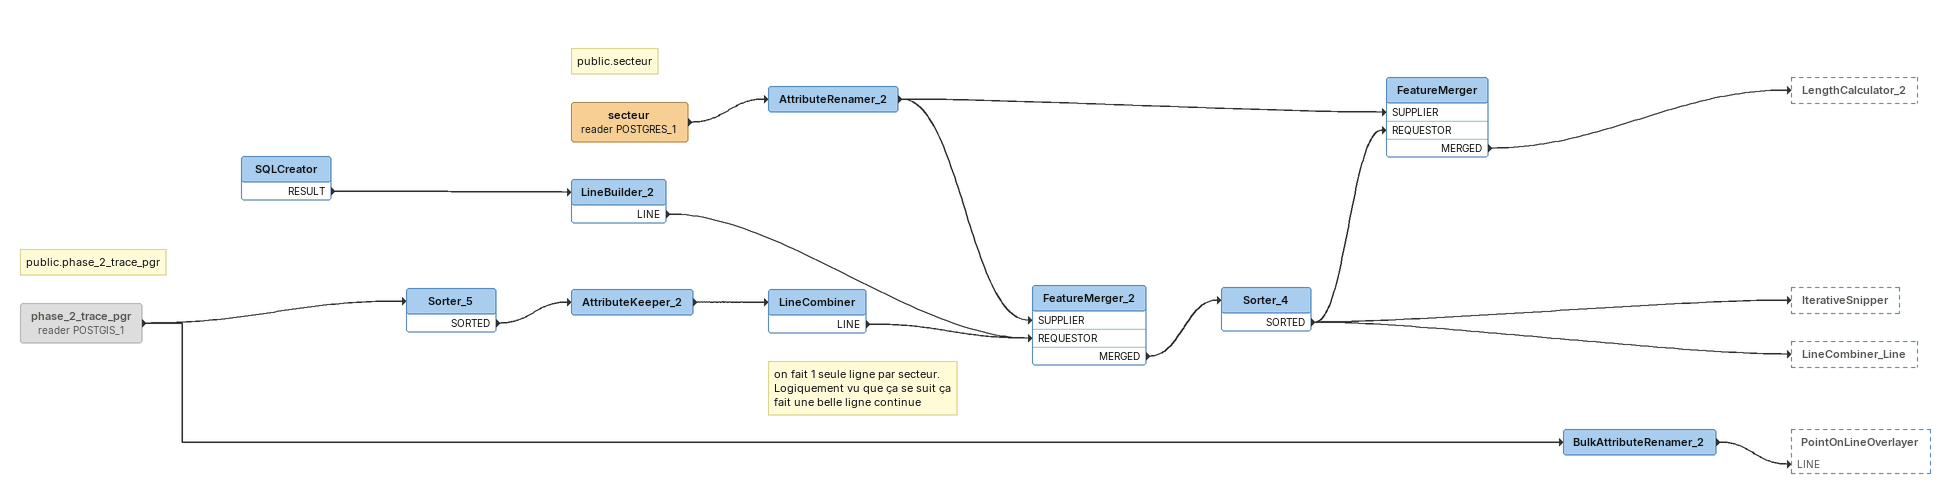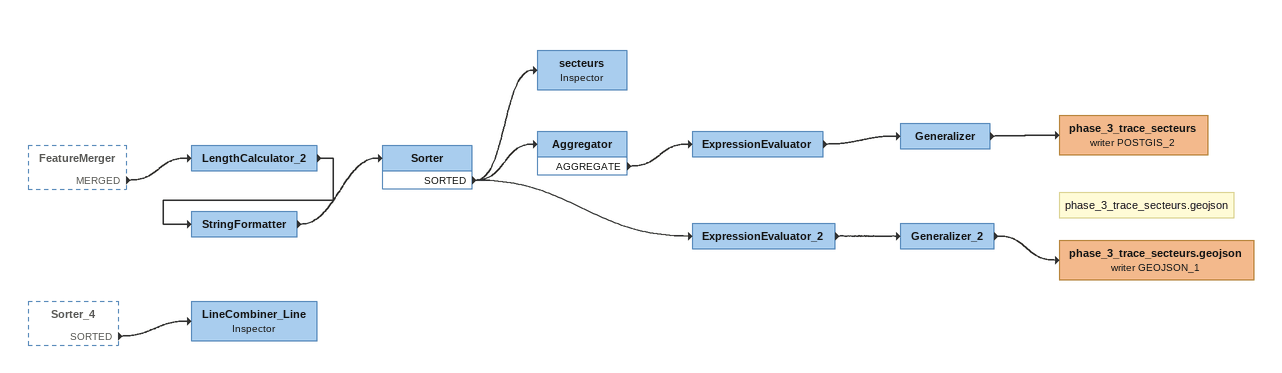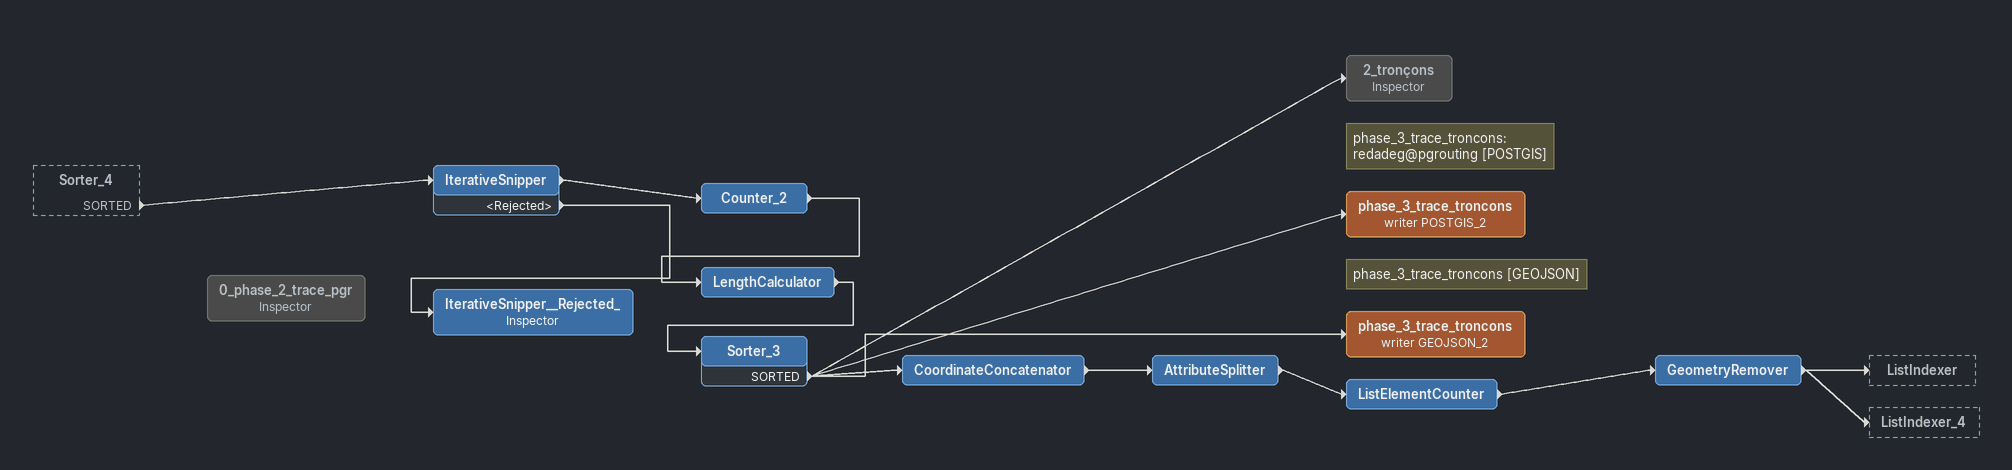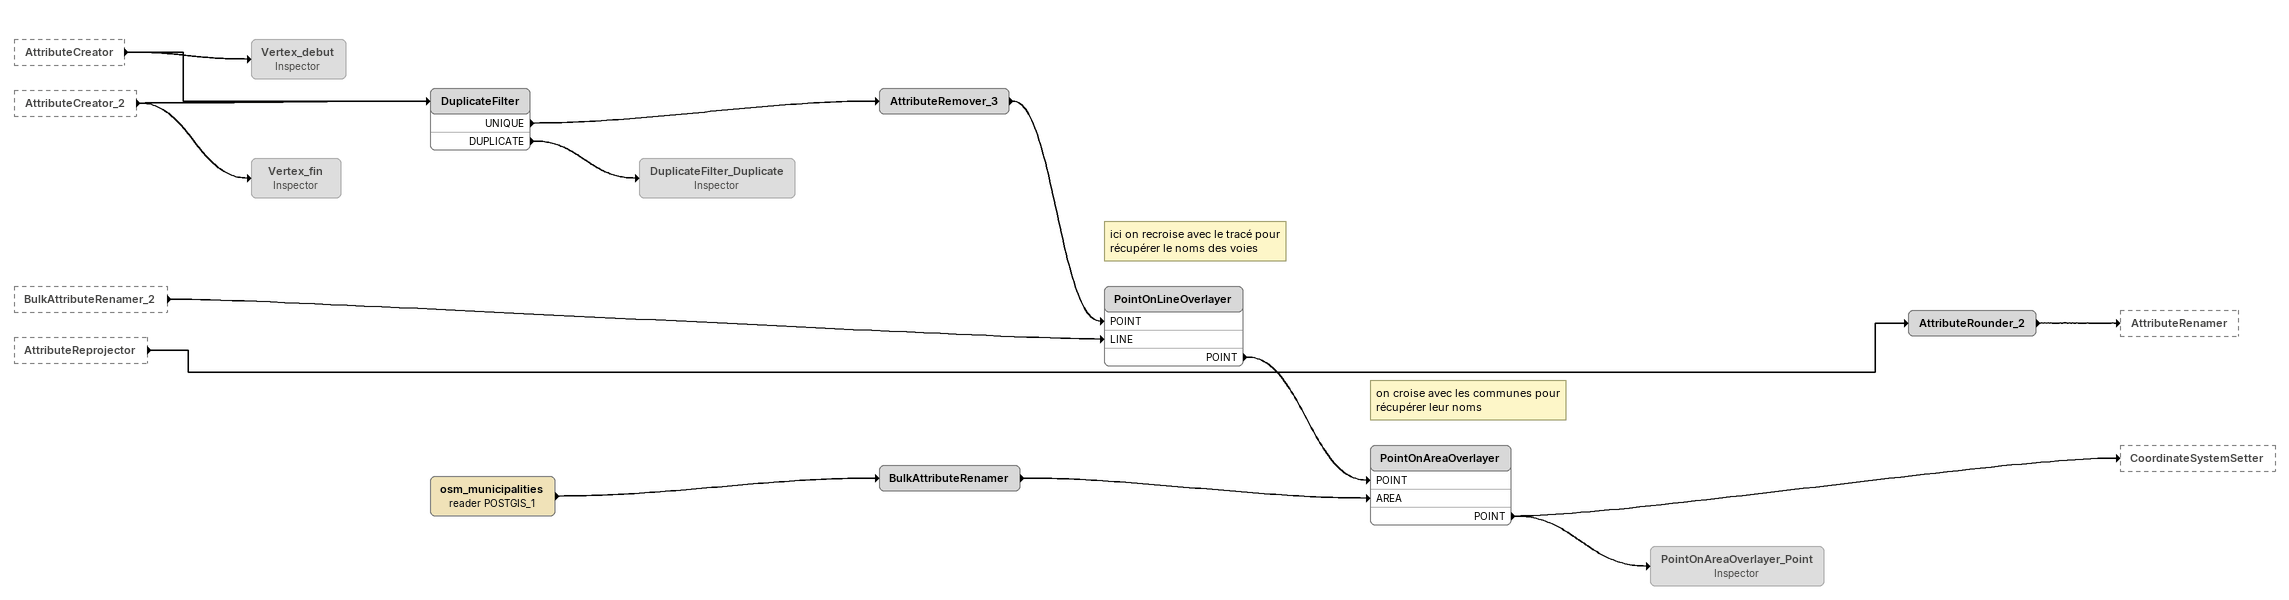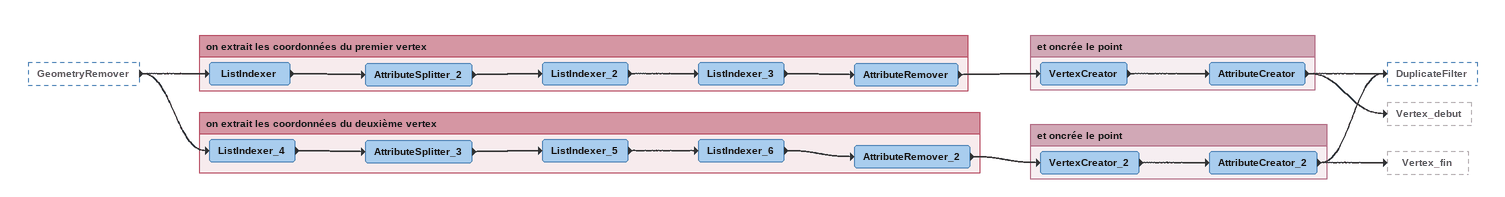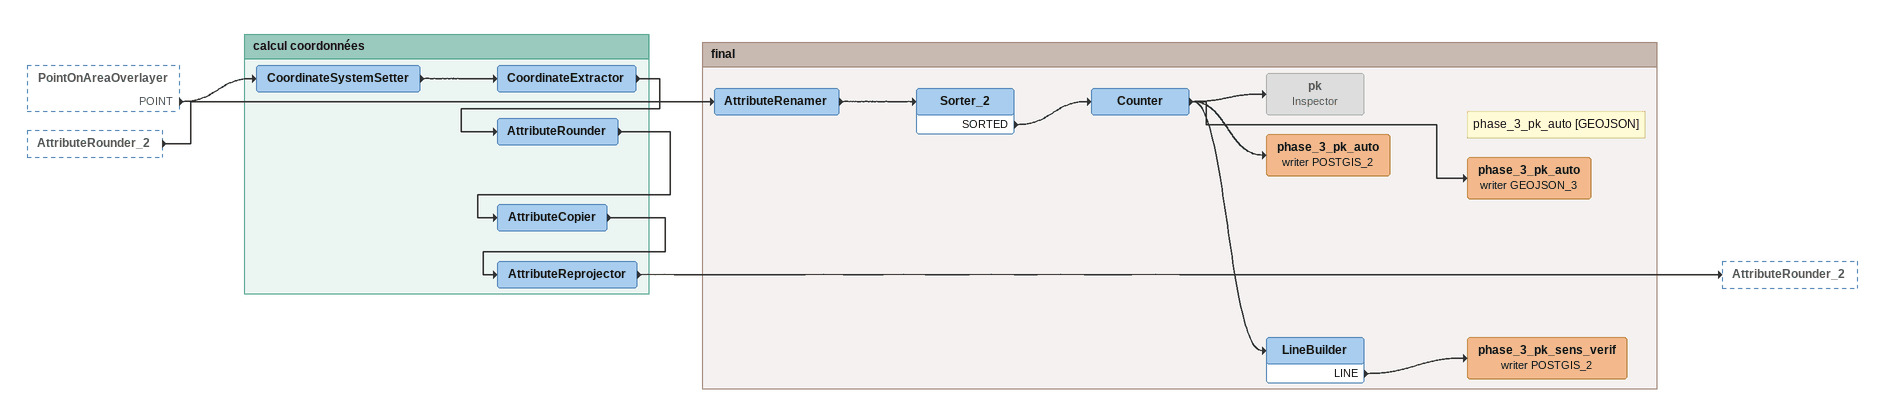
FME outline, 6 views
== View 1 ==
Note: public.phase_2_trace_pgr
phase_2_trace_pgr (reader POSTGIS_1) [off]
    -> Sorter_5
    -> BulkAttributeRenamer_2
Sorter_5
    SORTED -> AttributeKeeper_2
AttributeKeeper_2
    -> LineCombiner
Note: on fait 1 seule ligne par secteur. / Logiquement vu que ça se suit ça fait une belle ligne continue
LineCombiner
    LINE -> FeatureMerger_2 [REQUESTOR]
BulkAttributeRenamer_2
    -> PointOnLineOverlayer [LINE]
SQLCreator
    RESULT -> LineBuilder_2
LineBuilder_2
    LINE -> FeatureMerger_2 [REQUESTOR]
Note: public.secteur
secteur (reader POSTGRES_1)
    -> AttributeRenamer_2
AttributeRenamer_2
    -> FeatureMerger [SUPPLIER]
    -> FeatureMerger_2 [SUPPLIER]
FeatureMerger_2
    MERGED -> Sorter_4
Sorter_4
    SORTED -> FeatureMerger [REQUESTOR]
    SORTED -> IterativeSnipper
    SORTED -> LineCombiner_Line
FeatureMerger
    MERGED -> LengthCalculator_2

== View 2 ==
FeatureMerger [outside]
    MERGED -> LengthCalculator_2
Sorter_4 [outside]
    SORTED -> LineCombiner_Line
LengthCalculator_2
    -> StringFormatter
StringFormatter
    -> Sorter
Sorter
    SORTED -> secteurs
    SORTED -> Aggregator
    SORTED -> ExpressionEvaluator_2
secteurs: Inspector
Aggregator
    AGGREGATE -> ExpressionEvaluator
ExpressionEvaluator
    -> Generalizer
Generalizer
    -> phase_3_trace_secteurs (writer POSTGIS_2)
phase_3_trace_secteurs (writer POSTGIS_2)
ExpressionEvaluator_2
    -> Generalizer_2
Generalizer_2
    -> phase_3_trace_secteurs.geojson (writer GEOJSON_1)
Note: phase_3_trace_secteurs.geojson
phase_3_trace_secteurs.geojson (writer GEOJSON_1)
LineCombiner_Line: Inspector

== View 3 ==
Sorter_4 [outside]
    SORTED -> IterativeSnipper
0_phase_2_trace_pgr: Inspector [off]
IterativeSnipper
    -> Counter_2
    <Rejected> -> IterativeSnipper__Rejected_
Counter_2
    -> LengthCalculator
LengthCalculator
    -> Sorter_3
Sorter_3
    SORTED -> phase_3_trace_troncons (writer POSTGIS_2)
    SORTED -> CoordinateConcatenator
    SORTED -> 2_tronçons
    SORTED -> phase_3_trace_troncons (writer GEOJSON_2)
2_tronçons: Inspector [off]
Note: phase_3_trace_troncons: redadeg@pgrouting [POSTGIS]
phase_3_trace_troncons (writer POSTGIS_2)
Note: phase_3_trace_troncons [GEOJSON]
phase_3_trace_troncons (writer GEOJSON_2)
CoordinateConcatenator
    -> AttributeSplitter
AttributeSplitter
    -> ListElementCounter
ListElementCounter
    -> GeometryRemover
GeometryRemover
    -> ListIndexer
    -> ListIndexer_4
IterativeSnipper__Rejected_: Inspector

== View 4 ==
AttributeCreator [outside]
    -> DuplicateFilter
    -> Vertex_debut
AttributeCreator_2 [outside]
    -> Vertex_fin
    -> DuplicateFilter
BulkAttributeRenamer_2 [outside]
    -> PointOnLineOverlayer [LINE]
AttributeReprojector [outside]
    -> AttributeRounder_2
Vertex_debut: Inspector [off]
DuplicateFilter
    UNIQUE -> AttributeRemover_3
    DUPLICATE -> DuplicateFilter_Duplicate
AttributeRemover_3
    -> PointOnLineOverlayer [POINT]
Note: ici on recroise avec le tracé pour récupérer le noms des voies
PointOnLineOverlayer
    POINT -> PointOnAreaOverlayer [POINT]
DuplicateFilter_Duplicate: Inspector [off]
Vertex_fin: Inspector [off]
osm_municipalities (reader POSTGIS_1)
    -> BulkAttributeRenamer
BulkAttributeRenamer
    -> PointOnAreaOverlayer [AREA]
Note: on croise avec les communes pour récupérer leur noms
PointOnAreaOverlayer
    POINT -> CoordinateSystemSetter
    POINT -> PointOnAreaOverlayer_Point
AttributeRounder_2
    -> AttributeRenamer
PointOnAreaOverlayer_Point: Inspector [off]

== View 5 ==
GeometryRemover [outside]
    -> ListIndexer
    -> ListIndexer_4

Bookmark: on extrait les coordonnées du premier vertex
ListIndexer
    -> AttributeSplitter_2
AttributeSplitter_2
    -> ListIndexer_2
ListIndexer_2
    -> ListIndexer_3
ListIndexer_3
    -> AttributeRemover
AttributeRemover
    -> VertexCreator

Bookmark: et oncrée le point
VertexCreator
    -> AttributeCreator
AttributeCreator
    -> DuplicateFilter
    -> Vertex_debut

Bookmark: on extrait les coordonnées du deuxième vertex
ListIndexer_4
    -> AttributeSplitter_3
AttributeSplitter_3
    -> ListIndexer_5
ListIndexer_5
    -> ListIndexer_6
ListIndexer_6
    -> AttributeRemover_2
AttributeRemover_2
    -> VertexCreator_2

Bookmark: et oncrée le point
VertexCreator_2
    -> AttributeCreator_2
AttributeCreator_2
    -> Vertex_fin
    -> DuplicateFilter

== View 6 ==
PointOnAreaOverlayer [outside]
    POINT -> CoordinateSystemSetter
AttributeRounder_2 [outside]
    -> AttributeRenamer

Bookmark: calcul coordonnées
CoordinateSystemSetter
    -> CoordinateExtractor
CoordinateExtractor
    -> AttributeRounder
AttributeRounder
    -> AttributeCopier
AttributeCopier
    -> AttributeReprojector
AttributeReprojector
    -> AttributeRounder_2

Bookmark: final
AttributeRenamer
    -> Sorter_2
Sorter_2
    SORTED -> Counter
Counter
    -> pk
    -> phase_3_pk_auto (writer POSTGIS_2)
    -> LineBuilder
    -> phase_3_pk_auto (writer GEOJSON_3)
pk: Inspector [off]
phase_3_pk_auto (writer POSTGIS_2)
Note: phase_3_pk_auto [GEOJSON]
phase_3_pk_auto (writer GEOJSON_3)
LineBuilder
    LINE -> phase_3_pk_sens_verif (writer POSTGIS_2)
phase_3_pk_sens_verif (writer POSTGIS_2)
